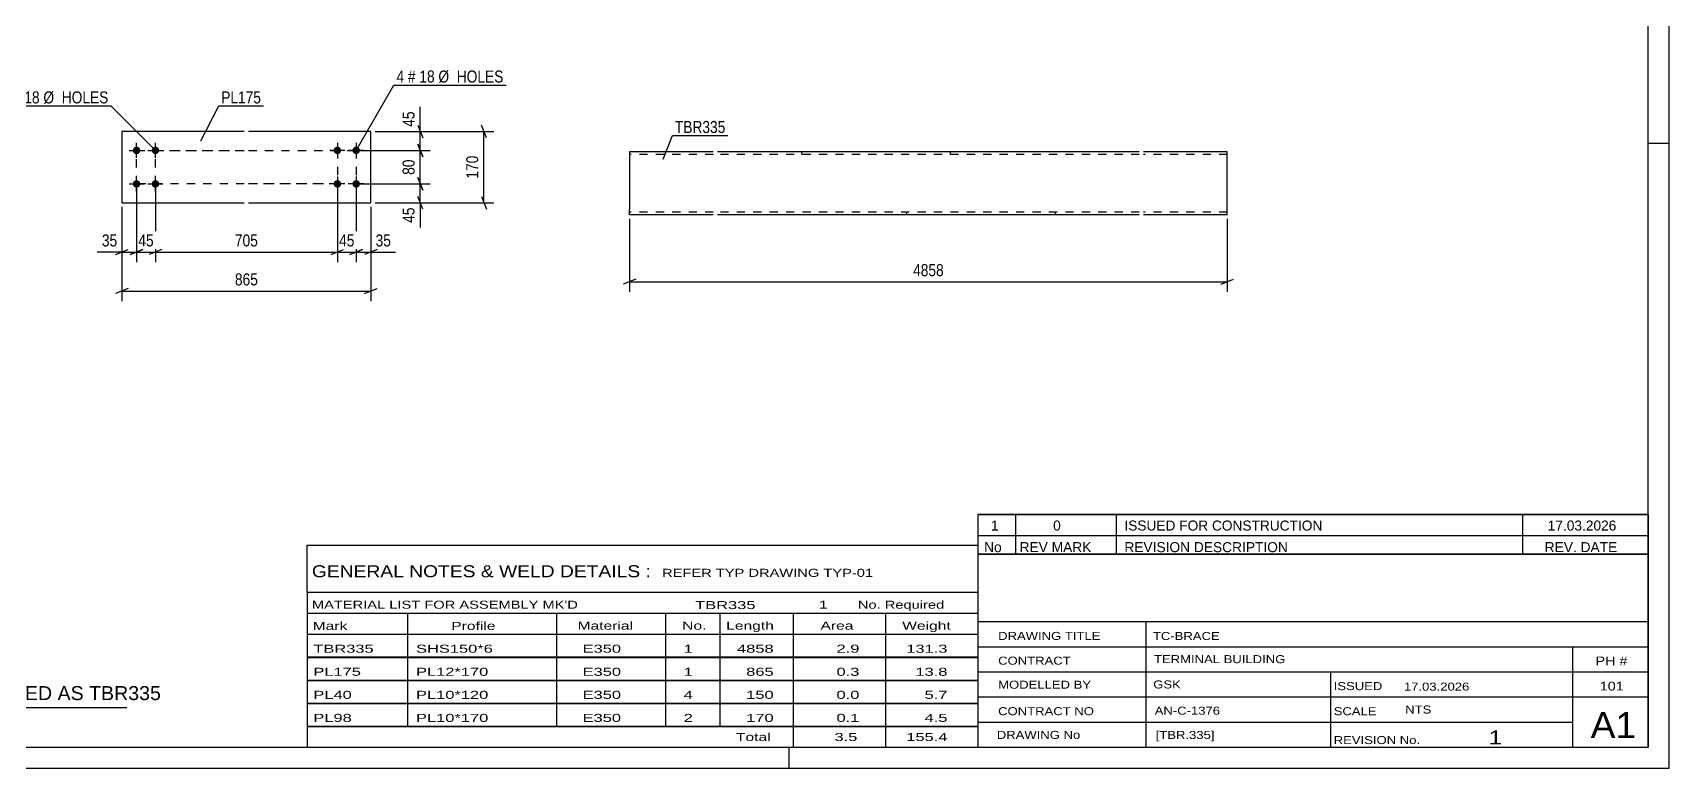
# Model space of a CAD drawing. Header units: millimetres. Extents: x 0 to 594, y 0 to 420.
# Drawn here: x 203.6 to 594, y 0 to 175.4 of the extents above; entities that cross this region are included whole.
import ezdxf

# ---------------------------------------------------------------- set-up
doc = ezdxf.new("R2010")
doc.units = ezdxf.units.MM
doc.linetypes.add('DXK_LINE_DOT2', pattern=[3.9198, 1.9599, -1.9599])
doc.styles.add('Arial', font='ARIAL.TTF', dxfattribs={"height": 0.2})
doc.styles.add('Arial Narrow', font='ARIALN.TTF', dxfattribs={"height": 0.2})

# ---------------------------------------------------------------- blocks, each defined once
blk = doc.blocks.new('Unknown-580874307-1129')
at = {"color": 5, "linetype": 'Continuous'}
for p, q in [((594, 0), (594, 420)), ((589, 5), (589, 415)), ((594, 149), (589, 149)), ((5, 5), (589, 5)), ((384, 0), (384, 5)), ((0, 0), (594, 0))]:
    blk.add_line(p, q, dxfattribs=at)
blk = doc.blocks.new('Part-580874307-3508 - 3507')
at = {"color": 2, "linetype": 'Continuous'}
for p, q in [((254.03, 151.88), (224.83, 151.88)), ((224.83, 151.88), (224.83, 134.88)), ((284.23, 151.88), (255.03, 151.88)), ((284.23, 134.88), (284.23, 151.88)), ((224.83, 134.88), (254.03, 134.88)), ((255.03, 134.88), (284.23, 134.88))]:
    blk.add_line(p, q, dxfattribs=at)
blk = doc.blocks.new('Bolt-580874307-3509 - 3507')
at = {"linetype": 'Continuous'}
for points in [[(276.23, 146.48, -1), (276.23, 148.28, -1)], [(280.73, 146.48, -1), (280.73, 148.28, -1)], [(276.23, 138.48, -1), (276.23, 140.28, -1)], [(280.73, 138.48, -1), (280.73, 140.28, -1)]]:
    blk.add_hatch(color=1, dxfattribs=at).paths.add_polyline_path(points)
at = {"color": 1, "linetype": 'Continuous'}
for p, q in [((276.23, 149.18), (276.23, 145.58)), ((280.73, 149.18), (280.73, 145.58)), ((278.03, 147.38), (274.43, 147.38)), ((282.53, 147.38), (278.93, 147.38)), ((276.23, 141.18), (276.23, 137.58)), ((280.73, 141.18), (280.73, 137.58)), ((278.03, 139.38), (274.43, 139.38)), ((282.53, 139.38), (278.93, 139.38))]:
    blk.add_line(p, q, dxfattribs=at)
blk = doc.blocks.new('Bolt-580874307-3510 - 3507')
at = {"linetype": 'Continuous'}
for points in [[(228.33, 148.28, -1), (228.33, 146.48, -1)], [(232.83, 148.28, -1), (232.83, 146.48, -1)], [(228.33, 140.28, -1), (228.33, 138.48, -1)], [(232.83, 140.28, -1), (232.83, 138.48, -1)]]:
    blk.add_hatch(color=1, dxfattribs=at).paths.add_polyline_path(points)
at = {"color": 1, "linetype": 'Continuous'}
for p, q in [((228.33, 145.58), (228.33, 149.18)), ((232.83, 145.58), (232.83, 149.18)), ((226.53, 147.38), (230.13, 147.38)), ((231.03, 147.38), (234.63, 147.38)), ((228.33, 137.58), (228.33, 141.18)), ((232.83, 137.58), (232.83, 141.18)), ((226.53, 139.38), (230.13, 139.38)), ((231.03, 139.38), (234.63, 139.38))]:
    blk.add_line(p, q, dxfattribs=at)
blk = doc.blocks.new('Part-580874307-1478 - 1462')
at = {"color": 2, "linetype": 'Continuous'}
for p, q in [((365.93, 147.03), (345.93, 147.03)), ((345.93, 147.03), (345.93, 133.23)), ((467.56, 147.03), (366.93, 147.03)), ((488.56, 147.03), (468.56, 147.03)), ((488.56, 132.03), (488.56, 147.03)), ((345.93, 132.38), (345.93, 133.23)), ((345.93, 132.12), (345.93, 132.38)), ((345.93, 132.03), (345.93, 132.12)), ((365.93, 132.03), (345.93, 132.03)), ((467.56, 132.03), (366.93, 132.03)), ((488.56, 132.03), (468.56, 132.03))]:
    blk.add_line(p, q, dxfattribs=at)
at = {"color": 7, "linetype": 'DXK_LINE_DOT2'}
for p, q in [((365.93, 146.43), (345.93, 146.43)), ((467.56, 146.43), (366.93, 146.43)), ((386.93, 147.03), (386.93, 146.43)), ((422.4, 147.03), (422.4, 146.43)), ((488.56, 146.43), (468.56, 146.43)), ((345.93, 132.77), (345.93, 133.23)), ((345.93, 132.38), (345.93, 133)), ((345.93, 132.63), (345.93, 132.68)), ((345.93, 132.63), (345.93, 132.68)), ((365.93, 132.63), (345.93, 132.63)), ((345.93, 132.03), (345.93, 132.03)), ((467.56, 132.63), (366.93, 132.63)), ((412.09, 132.03), (412.09, 132.63)), ((447.56, 132.03), (447.56, 132.63)), ((488.56, 132.63), (468.56, 132.63)), ((488.56, 132.63), (488.56, 132.68))]:
    blk.add_line(p, q, dxfattribs=at)
blk = doc.blocks.new('Rectangle-580874307-3681 - 3507')
at = {"color": 1, "linetype": 'DXK_LINE_DOT2'}
for p, q in [((228.33, 147.38), (254.03, 147.38)), ((228.33, 139.38), (228.33, 147.38)), ((255.03, 147.38), (280.73, 147.38)), ((280.73, 147.38), (280.73, 139.38)), ((254.03, 139.38), (228.33, 139.38)), ((280.73, 139.38), (255.03, 139.38))]:
    blk.add_line(p, q, dxfattribs=at)
blk = doc.blocks.new('Rectangle-580874307-3691 - 3507')
at = {"color": 1, "linetype": 'DXK_LINE_DOT2'}
for p, q in [((232.83, 147.38), (254.03, 147.38)), ((232.83, 139.38), (232.83, 147.38)), ((255.03, 147.38), (276.23, 147.38)), ((276.23, 147.38), (276.23, 139.38)), ((254.03, 139.38), (232.83, 139.38)), ((276.23, 139.38), (255.03, 139.38))]:
    blk.add_line(p, q, dxfattribs=at)
blk = doc.blocks.new('StraightDimension-580874307-3515 - 3507')
at = {"color": 7, "linetype": 'Continuous'}
for p, q in [((280.73, 138.38), (280.73, 120.72)), ((284.23, 133.88), (284.23, 120.72)), ((279.23, 122.52), (282.23, 123.72)), ((280.73, 123.12), (284.23, 123.12)), ((285.73, 123.72), (282.73, 122.52))]:
    blk.add_line(p, q, dxfattribs=at)
at = {"color": 0}
blk.add_wipeout([(289.61, 123.87), (289.61, 128.07), (284.76, 128.07), (284.76, 123.87)], dxfattribs=at)
at = {"color": 7, "linetype": 'Continuous'}
blk.add_line((284.23, 123.12), (290.14, 123.12), dxfattribs=at)
blk.add_line((284.23, 123.12), (290.14, 123.12), dxfattribs=at)
at = {"color": 3, "style": 'Arial Narrow'}
blk.add_text('35', height=2.863, dxfattribs=at).set_placement((285.36, 124.47))
blk = doc.blocks.new('StraightDimension-580874307-3661 - 3507')
at = {"color": 7, "linetype": 'Continuous'}
for p, q in [((295.4, 140.88), (296.6, 137.88)), ((281.73, 139.38), (298.4, 139.38)), ((296, 134.88), (296, 139.38)), ((285.23, 134.88), (298.4, 134.88)), ((296.6, 133.38), (295.4, 136.38))]:
    blk.add_line(p, q, dxfattribs=at)
at = {"color": 0}
blk.add_wipeout([(295.25, 134.36), (291.05, 134.36), (291.05, 129.5), (295.25, 129.5)], dxfattribs=at)
at = {"color": 7, "linetype": 'Continuous'}
blk.add_line((296, 134.88), (296, 128.97), dxfattribs=at)
blk.add_line((296, 134.88), (296, 128.97), dxfattribs=at)
at = {"color": 3, "style": 'Arial Narrow'}
blk.add_text('45', height=2.863, rotation=90.0002, dxfattribs=at).set_placement((294.65, 130.1))
blk = doc.blocks.new('StraightDimension-580874307-3516 - 3507')
at = {"color": 7, "linetype": 'Continuous'}
for p, q in [((276.23, 138.38), (276.23, 120.72)), ((280.73, 138.38), (280.73, 120.72)), ((274.73, 122.52), (277.73, 123.72)), ((276.23, 123.12), (280.73, 123.12)), ((282.23, 123.72), (279.23, 122.52))]:
    blk.add_line(p, q, dxfattribs=at)
at = {"color": 0}
blk.add_wipeout([(280.91, 123.87), (280.91, 128.07), (276.05, 128.07), (276.05, 123.87)], dxfattribs=at)
at = {"color": 3, "style": 'Arial Narrow'}
blk.add_text('45', height=2.863, dxfattribs=at).set_placement((276.65, 124.47))
blk = doc.blocks.new('StraightDimension-580874307-3517 - 3507')
at = {"color": 7, "linetype": 'Continuous'}
for p, q in [((232.83, 138.38), (232.83, 120.72)), ((276.23, 138.38), (276.23, 120.72)), ((234.33, 123.72), (231.33, 122.52)), ((232.83, 123.12), (276.23, 123.12)), ((274.73, 122.52), (277.73, 123.72))]:
    blk.add_line(p, q, dxfattribs=at)
at = {"color": 0}
blk.add_wipeout([(257.87, 123.87), (257.87, 128.07), (251.19, 128.07), (251.19, 123.87)], dxfattribs=at)
at = {"color": 3, "style": 'Arial Narrow'}
blk.add_text('705', height=2.863, dxfattribs=at).set_placement((251.79, 124.47))
blk = doc.blocks.new('StraightDimension-580874307-3518 - 3507')
at = {"color": 7, "linetype": 'Continuous'}
for p, q in [((228.33, 138.38), (228.33, 120.72)), ((232.83, 138.38), (232.83, 120.72)), ((226.83, 122.52), (229.83, 123.72)), ((228.33, 123.12), (232.83, 123.12)), ((234.33, 123.72), (231.33, 122.52))]:
    blk.add_line(p, q, dxfattribs=at)
at = {"color": 0}
blk.add_wipeout([(233.01, 123.87), (233.01, 128.07), (228.15, 128.07), (228.15, 123.87)], dxfattribs=at)
at = {"color": 3, "style": 'Arial Narrow'}
blk.add_text('45', height=2.863, dxfattribs=at).set_placement((228.75, 124.47))
blk = doc.blocks.new('StraightDimension-580874307-3519 - 3507')
at = {"color": 7, "linetype": 'Continuous'}
for p, q in [((228.33, 138.38), (228.33, 120.72)), ((224.83, 133.88), (224.83, 120.72)), ((223.33, 122.52), (226.33, 123.72)), ((224.83, 123.12), (228.33, 123.12)), ((229.83, 123.72), (226.83, 122.52))]:
    blk.add_line(p, q, dxfattribs=at)
at = {"color": 0}
blk.add_wipeout([(224.31, 123.87), (224.31, 128.07), (219.45, 128.07), (219.45, 123.87)], dxfattribs=at)
at = {"color": 7, "linetype": 'Continuous'}
blk.add_line((224.83, 123.12), (218.92, 123.12), dxfattribs=at)
blk.add_line((224.83, 123.12), (218.92, 123.12), dxfattribs=at)
at = {"color": 3, "style": 'Arial Narrow'}
blk.add_text('35', height=2.863, dxfattribs=at).set_placement((220.05, 124.47))
blk = doc.blocks.new('StraightDimension-580874307-3535 - 3507')
at = {"color": 7, "linetype": 'Continuous'}
for p, q in [((224.83, 133.88), (224.83, 111.42)), ((284.23, 133.88), (284.23, 111.42)), ((226.33, 114.42), (223.33, 113.22)), ((224.83, 113.82), (284.23, 113.82)), ((282.73, 113.22), (285.73, 114.42))]:
    blk.add_line(p, q, dxfattribs=at)
at = {"color": 0}
blk.add_wipeout([(257.87, 114.57), (257.87, 118.77), (251.19, 118.77), (251.19, 114.57)], dxfattribs=at)
at = {"color": 3, "style": 'Arial Narrow'}
blk.add_text('865', height=2.863, dxfattribs=at).set_placement((251.79, 115.17))
blk = doc.blocks.new('StraightDimension-580874307-3555 - 3507')
at = {"color": 7, "linetype": 'Continuous'}
for p, q in [((311.78, 150.38), (310.58, 153.38)), ((285.23, 151.88), (313.58, 151.88)), ((311.18, 134.88), (311.18, 151.88)), ((285.23, 134.88), (313.58, 134.88)), ((310.58, 136.38), (311.78, 133.38))]:
    blk.add_line(p, q, dxfattribs=at)
at = {"color": 0}
blk.add_wipeout([(310.43, 146.72), (306.23, 146.72), (306.23, 140.04), (310.43, 140.04)], dxfattribs=at)
at = {"color": 3, "style": 'Arial Narrow'}
blk.add_text('170', height=2.863, rotation=90.0002, dxfattribs=at).set_placement((309.83, 140.64))
blk = doc.blocks.new('StraightDimension-580874307-3659 - 3507')
at = {"color": 7, "linetype": 'Continuous'}
for p, q in [((295.4, 153.38), (296.6, 150.38)), ((285.23, 151.88), (298.4, 151.88)), ((296.6, 145.88), (295.4, 148.88)), ((296, 147.38), (296, 151.88)), ((281.73, 147.38), (298.4, 147.38))]:
    blk.add_line(p, q, dxfattribs=at)
at = {"color": 0}
blk.add_wipeout([(295.25, 157.26), (291.05, 157.26), (291.05, 152.41), (295.25, 152.41)], dxfattribs=at)
at = {"color": 7, "linetype": 'Continuous'}
blk.add_line((296, 151.88), (296, 157.79), dxfattribs=at)
blk.add_line((296, 151.88), (296, 157.79), dxfattribs=at)
at = {"color": 3, "style": 'Arial Narrow'}
blk.add_text('45', height=2.863, rotation=90.0002, dxfattribs=at).set_placement((294.65, 153.01))
blk = doc.blocks.new('StraightDimension-580874307-3660 - 3507')
at = {"color": 7, "linetype": 'Continuous'}
for p, q in [((295.4, 148.88), (296.6, 145.88)), ((281.73, 147.38), (298.4, 147.38)), ((296, 139.38), (296, 147.38)), ((296.6, 137.88), (295.4, 140.88)), ((281.73, 139.38), (298.4, 139.38))]:
    blk.add_line(p, q, dxfattribs=at)
at = {"color": 0}
blk.add_wipeout([(295.25, 145.81), (291.05, 145.81), (291.05, 140.95), (295.25, 140.95)], dxfattribs=at)
at = {"color": 3, "style": 'Arial Narrow'}
blk.add_text('80', height=2.863, rotation=90.0002, dxfattribs=at).set_placement((294.65, 141.55))
blk = doc.blocks.new('StraightDimension-580874307-1485 - 1462')
at = {"color": 7, "linetype": 'Continuous'}
for p, q in [((345.93, 131.03), (345.93, 113.63)), ((488.56, 131.03), (488.56, 113.63)), ((347.43, 116.63), (344.43, 115.43)), ((345.93, 116.03), (488.56, 116.03)), ((487.06, 115.43), (490.06, 116.63))]:
    blk.add_line(p, q, dxfattribs=at)
at = {"color": 0}
blk.add_wipeout([(421.5, 116.78), (421.5, 120.98), (412.99, 120.98), (412.99, 116.78)], dxfattribs=at)
at = {"color": 3, "style": 'Arial Narrow'}
blk.add_text('4858', height=2.863, dxfattribs=at).set_placement((413.59, 117.38))
blk = doc.blocks.new('Unknown-580874307-4598')
at = {"color": 7, "linetype": 'Continuous'}
for p, q in [((429, 51.05), (429, 5)), ((429, 51.05), (589, 51.05)), ((589, 51), (589, 5)), ((429, 35), (589, 35)), ((469.14, 35), (469.14, 5)), ((429, 29), (589, 29)), ((571, 5.05), (571, 29.05)), ((429, 23), (589, 23)), ((513.14, 23), (513.14, 5)), ((429, 17), (589, 17)), ((429, 11), (571, 11)), ((429, 5), (589, 5))]:
    blk.add_line(p, q, dxfattribs=at)
at = {"color": 7, "style": 'Arial Narrow'}
for s, height, width, p in [('DRAWING TITLE', 1.9089, 1.425378, (433.88, 30.61)), ('TC-BRACE', 1.909, 1.425378, (470.81, 30.59)), ('CONTRACT', 1.909, 1.425378, (433.88, 24.71)), ('TERMINAL BUILDING', 1.9089, 1.425378, (471.06, 25.07)), ('MODELLED BY', 1.9089, 1.425378, (433.88, 18.98)), ('GSK', 1.909, 1.425378, (470.88, 19.04)), ('ISSUED', 1.909, 1.425378, (513.94, 18.64)), ('17.03.2026', 1.909, 1.425378, (530.69, 18.52)), ('CONTRACT NO', 1.9089, 1.425378, (433.88, 12.66)), ('AN-C-1376', 1.909, 1.425378, (471.23, 12.78)), ('SCALE', 1.909, 1.425378, (513.94, 12.65)), ('A1', 6.204, 1.25, (575.24, 7.2)), ('DRAWING No', 1.909, 1.425378, (433.56, 7)), ('[TBR.335]', 1.909, 1.425378, (471.46, 6.99)), ('1', 3.34, 1.5, (550.91, 5.68)), ('REVISION No.', 1.9089, 1.425378, (513.94, 5.77))]:
    blk.add_text(s, height=height, dxfattribs=dict(at, width=width)).set_placement(p)
at = {"color": 7, "linetype": 'Continuous', "style": 'Arial Narrow'}
for s, height, width, p in [('PH #', 2.1, 1.42538, (576.4, 24.55)), ('101', 2.1, 1.42538, (577.41, 18.55)), ('NTS', 1.909, 1.425378, (531, 13.05))]:
    blk.add_text(s, height=height, dxfattribs=dict(at, width=width)).set_placement(p)
blk = doc.blocks.new('Unknown-580874307-4599')
at = {"color": 7, "linetype": 'Continuous'}
for p, q in [((429, 60.55), (589, 60.55)), ((589, 60.55), (429, 60.55)), ((429, 60.55), (429, 55.55)), ((438, 60.55), (438, 55.55)), ((462, 60.55), (462, 55.55)), ((559, 60.55), (559, 55.55)), ((589, 60.55), (589, 55.55)), ((429, 55.55), (589, 55.55)), ((429, 55.55), (429, 51.05)), ((429, 55.55), (589, 55.55)), ((438, 55.55), (438, 51.05)), ((462, 55.55), (462, 51.05)), ((559, 55.55), (559, 51.05)), ((589, 55.55), (589, 51.05)), ((589, 51.05), (429, 51.05))]:
    blk.add_line(p, q, dxfattribs=at)
at = {"color": 7, "linetype": 'Continuous', "style": 'Arial Narrow'}
for s, height, width, p in [('1', 2.39, 1.196471, (432.16, 56.7)), ('0', 2.39, 1.196471, (447, 56.7)), ('ISSUED FOR CONSTRUCTION', 2.3861, 1.196471, (464, 56.7)), ('17.03.2026', 2.386, 1.196471, (565, 56.7)), ('No', 2.386, 1.2, (430.54, 51.55)), ('REV MARK', 2.386, 1.2, (439, 51.55)), ('REVISION DESCRIPTION', 2.3861, 1.2, (464, 51.55)), ('REV. DATE', 2.386, 1.2, (564.28, 51.55))]:
    blk.add_text(s, height=height, dxfattribs=dict(at, width=width)).set_placement(p)
blk = doc.blocks.new('Unknown-580874307-4600')
at = {"color": 7, "linetype": 'Continuous'}
for p, q in [((269, 53.25), (429, 53.25)), ((269, 42), (269, 53.25)), ((429, 53.25), (429, 42)), ((269, 42), (429, 42)), ((269, 42), (269, 37)), ((429, 42), (429, 37)), ((269, 37), (429, 37)), ((269, 37), (269, 32)), ((293, 37), (293, 32)), ((328.5, 37), (328.5, 32)), ((354.5, 37), (354.5, 32)), ((367.5, 37), (367.5, 32)), ((385, 37), (385, 32)), ((407, 37), (407, 32)), ((429, 37), (429, 32)), ((269, 32), (429, 32)), ((269, 31.95), (269, 26.55)), ((269, 31.95), (429, 31.95)), ((293, 32), (293, 26.5)), ((328.5, 32), (328.5, 26.5)), ((354.5, 32), (354.5, 26.5)), ((367.5, 32), (367.5, 26.5)), ((385, 32), (385, 26.5)), ((407, 32), (407, 26.5)), ((429, 31.95), (429, 26.55)), ((269, 26.55), (429, 26.55)), ((269, 26.45), (269, 21.05)), ((269, 26.45), (429, 26.45)), ((293, 26.5), (293, 21)), ((328.5, 26.5), (328.5, 21)), ((354.5, 26.5), (354.5, 21)), ((367.5, 26.5), (367.5, 21)), ((385, 26.5), (385, 21)), ((407, 26.5), (407, 21)), ((429, 26.45), (429, 21.05)), ((269, 21.05), (429, 21.05)), ((269, 20.95), (269, 15.55)), ((269, 20.95), (429, 20.95)), ((293, 21), (293, 15.5)), ((328.5, 21), (328.5, 15.5)), ((354.5, 21), (354.5, 15.5)), ((367.5, 21), (367.5, 15.5)), ((385, 21), (385, 15.5)), ((407, 21), (407, 15.5)), ((429, 20.95), (429, 15.55)), ((269, 15.55), (429, 15.55)), ((269, 15.45), (269, 10.05)), ((269, 15.45), (429, 15.45)), ((293, 15.5), (293, 10)), ((328.5, 15.5), (328.5, 10)), ((354.5, 15.5), (354.5, 10)), ((367.5, 15.5), (367.5, 10)), ((385, 15.5), (385, 10)), ((407, 15.5), (407, 10)), ((429, 15.45), (429, 10.05)), ((269, 10.05), (429, 10.05)), ((269, 10), (429, 10)), ((269, 10), (269, 5)), ((385, 10), (385, 5)), ((407, 10), (407, 5)), ((429, 10), (429, 5)), ((269, 5), (429, 5))]:
    blk.add_line(p, q, dxfattribs=at)
at = {"color": 7, "style": 'Arial Narrow'}
for s, height, width, p in [('GENERAL NOTES & WELD DETAILS :', 2.8633, 1.4, (270.15, 45.56)), ('REFER TYP DRAWING TYP-01', 1.9089, 1.6, (353.7, 45.66)), ("MATERIAL LIST FOR ASSEMBLY MK'D", 1.9089, 1.6, (270.15, 38.06)), ('TBR335', 1.909, 1.794707, (361.59, 37.97)), ('1', 1.91, 1.794707, (391.08, 38.06)), ('No. Required', 1.9089, 1.6, (400.41, 38.06)), ('Mark', 1.909, 1.7, (270.34, 33)), ('Profile', 1.909, 1.7, (303.41, 33)), ('Material', 1.909, 1.7, (333.54, 33.06)), ('No.', 1.909, 1.7, (358.5, 33.06)), ('Length', 1.909, 1.7, (369, 33.06)), ('Area', 1.909, 1.7, (391.5, 33.06)), ('Weight', 1.909, 1.7, (411, 33.06))]:
    blk.add_text(s, height=height, dxfattribs=dict(at, width=width)).set_placement(p)
at = {"color": 7, "linetype": 'Continuous', "style": 'Arial Narrow'}
for s, height, width, p in [('TBR335', 1.909, 1.794707, (270.5, 27.56)), ('SHS150*6', 1.909, 1.794707, (295, 27.56)), ('E350', 1.909, 1.794707, (334.74, 27.56)), ('1', 1.91, 1.794707, (358.86, 27.56)), ('4858', 1.909, 1.794707, (371.58, 27.56)), ('2.9', 1.909, 1.794707, (395.32, 27.56)), ('131.3', 1.909, 1.794707, (411.96, 27.56)), ('PL175', 1.909, 1.794707, (270.5, 22.06)), ('PL12*170', 1.909, 1.794707, (295, 22.06)), ('E350', 1.909, 1.794707, (334.74, 22.06)), ('1', 1.91, 1.794707, (358.86, 22.06)), ('865', 1.909, 1.794707, (373.77, 22.06)), ('0.3', 1.909, 1.794707, (395.32, 22.06)), ('13.8', 1.909, 1.794707, (414.14, 22.06)), ('PL40', 1.909, 1.794707, (270.5, 16.56)), ('PL10*120', 1.909, 1.794707, (295, 16.56)), ('E350', 1.909, 1.794707, (334.74, 16.56)), ('4', 1.91, 1.794707, (358.86, 16.56)), ('150', 1.909, 1.794707, (373.77, 16.56)), ('0.0', 1.909, 1.794707, (395.32, 16.56)), ('5.7', 1.909, 1.794707, (416.33, 16.56)), ('PL98', 1.909, 1.794707, (270.5, 11.06)), ('PL10*170', 1.909, 1.794707, (295, 11.06)), ('E350', 1.909, 1.794707, (334.74, 11.06)), ('2', 1.91, 1.794707, (358.86, 11.06)), ('170', 1.909, 1.794707, (373.77, 11.06)), ('0.1', 1.909, 1.794707, (395.32, 11.06)), ('4.5', 1.909, 1.794707, (416.33, 11.06)), ('Total', 1.909, 1.7, (371.33, 6.5)), ('3.5', 1.909, 1.794707, (394.83, 6.5)), ('155.4', 1.909, 1.794707, (411.96, 6.5))]:
    blk.add_text(s, height=height, dxfattribs=dict(at, width=width)).set_placement(p)
blk = doc.blocks.new('Unknown-580874307-4601')
at = {"color": 7, "linetype": 'Continuous'}
blk.add_line((156, 14.5), (226, 14.5), dxfattribs=at)
at = {"color": 7, "style": 'Arial'}
blk.add_text('ONE-TCH-BRACE MARKED AS TBR335', height=3.3428, dxfattribs=at).set_placement((147.99, 16.25))
blk = doc.blocks.new('Mark-580874307-3558 - 3507')
at = {"color": 0}
blk.add_wipeout([(258.03, 158.58), (258.03, 161.58), (248.52, 161.58), (248.52, 158.58)], dxfattribs=at)
blk.add_wipeout([(258.03, 158.58), (258.03, 161.58), (248.52, 161.58), (248.52, 158.58)], dxfattribs=at)
at = {"color": 30, "linetype": 'Continuous'}
for p, q in [((243.62, 149.63), (247.92, 157.98)), ((247.92, 157.98), (258.63, 157.98))]:
    blk.add_line(p, q, dxfattribs=at)
at = {"color": 3, "style": 'Arial Narrow'}
blk.add_text('PL175', height=2.863, dxfattribs=at).set_placement((248.52, 158.58))
blk = doc.blocks.new('Mark-580874307-3561 - 3507')
at = {"color": 0}
blk.add_wipeout([(292.16, 163.57), (292.16, 166.57), (290.33, 166.57), (290.33, 163.57)], dxfattribs=at)
blk.add_wipeout([(292.16, 163.57), (292.16, 166.57), (290.33, 166.57), (290.33, 163.57)], dxfattribs=at)
at = {"color": 7, "linetype": 'Continuous'}
blk.add_line((280.73, 147.38), (289.73, 162.97), dxfattribs=at)
at = {"color": 0}
blk.add_wipeout([(294.89, 163.57), (294.89, 166.57), (293.06, 166.57), (293.06, 163.57)], dxfattribs=at)
blk.add_wipeout([(294.89, 163.57), (294.89, 166.57), (293.06, 166.57), (293.06, 163.57)], dxfattribs=at)
at = {"color": 3, "style": 'Arial Narrow'}
blk.add_text('4', height=2.86, dxfattribs=at).set_placement((290.33, 163.57))
at = {"color": 0}
blk.add_wipeout([(299.44, 163.57), (299.44, 166.57), (295.79, 166.57), (295.79, 163.57)], dxfattribs=at)
blk.add_wipeout([(299.44, 163.57), (299.44, 166.57), (295.79, 166.57), (295.79, 163.57)], dxfattribs=at)
at = {"color": 3, "style": 'Arial Narrow'}
blk.add_text('#', height=2.86, dxfattribs=at).set_placement((293.06, 163.57))
at = {"color": 0}
blk.add_wipeout([(315.87, 163.57), (315.87, 166.57), (300.34, 166.57), (300.34, 163.57)], dxfattribs=at)
blk.add_wipeout([(315.87, 163.57), (315.87, 166.57), (300.34, 166.57), (300.34, 163.57)], dxfattribs=at)
at = {"color": 7, "linetype": 'Continuous'}
blk.add_line((289.73, 162.97), (316.47, 162.97), dxfattribs=at)
at = {"color": 3, "style": 'Arial Narrow'}
for s, p in [('18', (295.79, 163.57)), ('Ø  HOLES', (300.34, 163.57))]:
    blk.add_text(s, height=2.863, dxfattribs=at).set_placement(p)
blk = doc.blocks.new('Mark-580874307-3562 - 3507')
at = {"color": 0}
blk.add_wipeout([(197.91, 158.59), (197.91, 161.59), (196.08, 161.59), (196.08, 158.59)], dxfattribs=at)
blk.add_wipeout([(197.91, 158.59), (197.91, 161.59), (196.08, 161.59), (196.08, 158.59)], dxfattribs=at)
blk.add_wipeout([(200.64, 158.59), (200.64, 161.59), (198.81, 161.59), (198.81, 158.59)], dxfattribs=at)
blk.add_wipeout([(200.64, 158.59), (200.64, 161.59), (198.81, 161.59), (198.81, 158.59)], dxfattribs=at)
at = {"color": 3, "style": 'Arial Narrow'}
blk.add_text('4', height=2.86, dxfattribs=at).set_placement((196.08, 158.59))
at = {"color": 0}
blk.add_wipeout([(205.2, 158.59), (205.2, 161.59), (201.54, 161.59), (201.54, 158.59)], dxfattribs=at)
blk.add_wipeout([(205.2, 158.59), (205.2, 161.59), (201.54, 161.59), (201.54, 158.59)], dxfattribs=at)
at = {"color": 3, "style": 'Arial Narrow'}
blk.add_text('#', height=2.86, dxfattribs=at).set_placement((198.81, 158.59))
at = {"color": 0}
blk.add_wipeout([(221.62, 158.59), (221.62, 161.59), (206.1, 161.59), (206.1, 158.59)], dxfattribs=at)
blk.add_wipeout([(221.62, 158.59), (221.62, 161.59), (206.1, 161.59), (206.1, 158.59)], dxfattribs=at)
at = {"color": 7, "linetype": 'Continuous'}
for p in [(195.48, 157.99), (232.83, 147.38)]:
    blk.add_line(p, (222.22, 157.99), dxfattribs=at)
at = {"color": 3, "style": 'Arial Narrow'}
for s, p in [('18', (201.54, 158.59)), ('Ø  HOLES', (206.1, 158.59))]:
    blk.add_text(s, height=2.863, dxfattribs=at).set_placement(p)
blk = doc.blocks.new('Mark-580874307-1474 - 1462')
at = {"color": 0}
blk.add_wipeout([(368.81, 151.53), (368.81, 154.53), (356.76, 154.53), (356.76, 151.53)], dxfattribs=at)
blk.add_wipeout([(368.81, 151.53), (368.81, 154.53), (356.76, 154.53), (356.76, 151.53)], dxfattribs=at)
at = {"color": 30, "linetype": 'Continuous'}
for p, q in [((353.93, 145.28), (356.16, 150.93)), ((356.16, 150.93), (369.41, 150.93))]:
    blk.add_line(p, q, dxfattribs=at)
at = {"color": 3, "style": 'Arial Narrow'}
blk.add_text('TBR335', height=2.863, dxfattribs=at).set_placement((356.76, 151.53))

msp = doc.modelspace()

# ---------------------------------------------------------------- block references
for name in ['Unknown-580874307-1129', 'Part-580874307-3508 - 3507', 'Bolt-580874307-3510 - 3507', 'Bolt-580874307-3509 - 3507', 'Rectangle-580874307-3681 - 3507', 'Rectangle-580874307-3691 - 3507', 'Part-580874307-1478 - 1462', 'Unknown-580874307-4599', 'Unknown-580874307-4600', 'Unknown-580874307-4598', 'Unknown-580874307-4601']:
    msp.add_blockref(name, (0, 0))

# ---------------------------------------------------------------- next in the draw order: block references
for name in ['Mark-580874307-3562 - 3507', 'Mark-580874307-3558 - 3507', 'Mark-580874307-1474 - 1462', 'StraightDimension-580874307-3515 - 3507', 'StraightDimension-580874307-1485 - 1462']:
    msp.add_blockref(name, (0, 0))

# ---------------------------------------------------------------- next in the draw order: block references
msp.add_blockref('StraightDimension-580874307-3661 - 3507', (0, 0))

# ---------------------------------------------------------------- next in the draw order: block references
msp.add_blockref('StraightDimension-580874307-3516 - 3507', (0, 0))

# ---------------------------------------------------------------- next in the draw order: block references
msp.add_blockref('StraightDimension-580874307-3517 - 3507', (0, 0))

# ---------------------------------------------------------------- next in the draw order: block references
msp.add_blockref('StraightDimension-580874307-3518 - 3507', (0, 0))

# ---------------------------------------------------------------- next in the draw order: block references
msp.add_blockref('StraightDimension-580874307-3519 - 3507', (0, 0))

# ---------------------------------------------------------------- next in the draw order: block references
msp.add_blockref('StraightDimension-580874307-3535 - 3507', (0, 0))

# ---------------------------------------------------------------- next in the draw order: block references
msp.add_blockref('StraightDimension-580874307-3555 - 3507', (0, 0))

# ---------------------------------------------------------------- next in the draw order: block references
msp.add_blockref('StraightDimension-580874307-3659 - 3507', (0, 0))

# ---------------------------------------------------------------- next in the draw order: block references
msp.add_blockref('StraightDimension-580874307-3660 - 3507', (0, 0))

# ---------------------------------------------------------------- next in the draw order: block references
msp.add_blockref('Mark-580874307-3561 - 3507', (0, 0))

doc.saveas('drawing.dxf')
